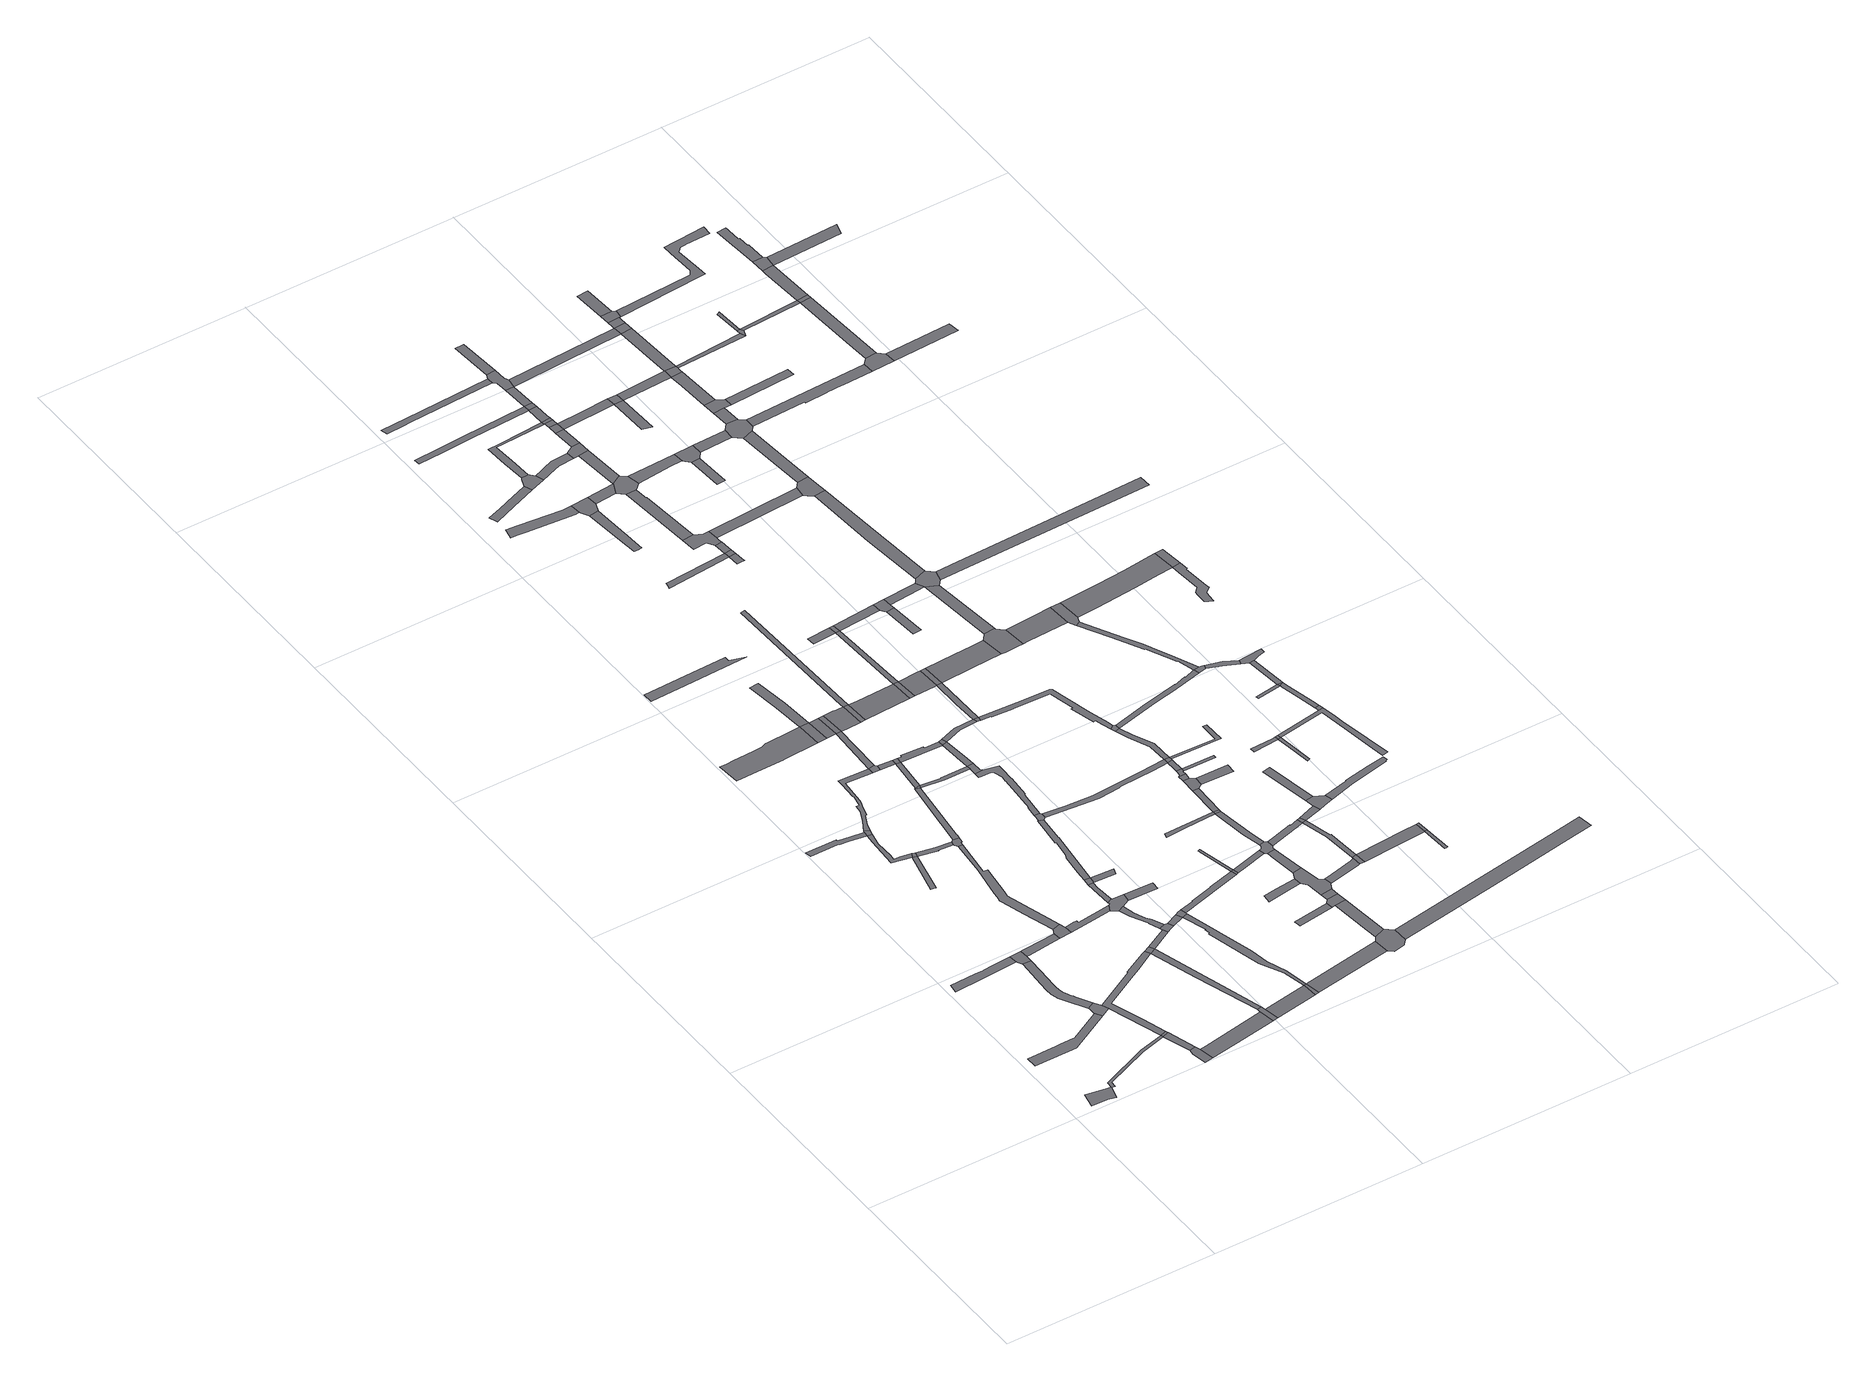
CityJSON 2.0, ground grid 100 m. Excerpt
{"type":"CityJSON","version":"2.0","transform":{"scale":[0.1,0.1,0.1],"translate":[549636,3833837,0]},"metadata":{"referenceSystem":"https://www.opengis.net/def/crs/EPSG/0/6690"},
"CityObjects":{
"road1":{"type":"Road","attributes":{"RoadStructureAttribute.sectionType":"1"},"geometry":[{"type":"MultiSurface","lod":"1","boundaries":[[[0,1,2,3,4,5,6,7]]]}]},
"road2":{"type":"Road","attributes":{"RoadStructureAttribute.sectionType":"1"},"geometry":[{"type":"MultiSurface","lod":"1","boundaries":[[[8,9,10,11,12,13,14,15,16,17,18,19,20,21,22]]]}]},
"road3":{"type":"Road","attributes":{"RoadStructureAttribute.sectionType":"1"},"geometry":[{"type":"MultiSurface","lod":"1","boundaries":[[[23,24,25,7,26,27,28,29]]]}]},
"road4":{"type":"Road","attributes":{"RoadStructureAttribute.sectionType":"1"},"geometry":[{"type":"MultiSurface","lod":"1","boundaries":[[[30,31,32,33,34,35,36,37,38,39,40]]]}]},
"road5":{"type":"Road","geometry":[{"type":"MultiSurface","lod":"1","boundaries":[[[41,42,43,44,8,22,45,46]]]}]},
"road6":{"type":"Road","attributes":{"RoadStructureAttribute.sectionType":"1"},"geometry":[{"type":"MultiSurface","lod":"1","boundaries":[[[47,48,49,50,51,52,53,54,42,41,55,56,57,58,59,60,61,62,63,64]]]}]},
"road7":{"type":"Road","geometry":[{"type":"MultiSurface","lod":"1","boundaries":[[[65,30,40,66,47,64,67]]]}]},
"road8":{"type":"Road","geometry":[{"type":"MultiSurface","lod":"1","boundaries":[[[68,69,70,71,72,73]]]}]},
"road9":{"type":"Road","attributes":{"RoadStructureAttribute.sectionType":"1"},"geometry":[{"type":"MultiSurface","lod":"1","boundaries":[[[74,29,69,68]]]}]},
"road10":{"type":"Road","geometry":[{"type":"MultiSurface","lod":"1","boundaries":[[[75,23,29,74]]]}]},
"road11":{"type":"Road","attributes":{"RoadStructureAttribute.sectionType":"1"},"geometry":[{"type":"MultiSurface","lod":"1","boundaries":[[[76,77,78,79,80,81,82,83,84,85,86]]]}]},
"road12":{"type":"Road","attributes":{"RoadStructureAttribute.sectionType":"1"},"geometry":[{"type":"MultiSurface","lod":"1","boundaries":[[[87,88,89,65,67,90,91]]]}]},
"road13":{"type":"Road","attributes":{"RoadStructureAttribute.sectionType":"1"},"geometry":[{"type":"MultiSurface","lod":"1","boundaries":[[[92,93,94,95,96,46,45,23,75,97,98,99,100,101]]]}]},
"road14":{"type":"Road","geometry":[{"type":"MultiSurface","lod":"1","boundaries":[[[102,103,104,105,106]]]}]},
"road15":{"type":"Road","attributes":{"RoadStructureAttribute.sectionType":"1"},"geometry":[{"type":"MultiSurface","lod":"1","boundaries":[[[107,108,73,72,109,110]]]}]},
"road16":{"type":"Road","attributes":{"RoadStructureAttribute.sectionType":"1"},"geometry":[{"type":"MultiSurface","lod":"1","boundaries":[[[85,111,112,102,113,114,115,116,117,118]]]}]},
"road17":{"type":"Road","geometry":[{"type":"MultiSurface","lod":"1","boundaries":[[[119,86,85,118,120]]]}]},
"road18":{"type":"Road","geometry":[{"type":"MultiSurface","lod":"1","boundaries":[[[113,102,106,121]]]}]},
"road19":{"type":"Road","geometry":[{"type":"MultiSurface","lod":"1","boundaries":[[[122,123,124,125,126,87,91,127,128]]]}]},
"road20":{"type":"Road","attributes":{"RoadStructureAttribute.sectionType":"1"},"geometry":[{"type":"MultiSurface","lod":"1","boundaries":[[[129,130,131,132,133,134,135,124,123,136,137,138,139,140,141,142]]]}]},
"road21":{"type":"Road","attributes":{"RoadStructureAttribute.sectionType":"1"},"geometry":[{"type":"MultiSurface","lod":"1","boundaries":[[[143,121,106,144,145,146,147]]]}]},
"road22":{"type":"Road","attributes":{"RoadStructureAttribute.sectionType":"1"},"geometry":[{"type":"MultiSurface","lod":"1","boundaries":[[[148,149,150,151,152,153,154,155,156,157,158,159,160,161,162,163,164,165,166]]]}]},
"road23":{"type":"Road","attributes":{"RoadStructureAttribute.sectionType":"1"},"geometry":[{"type":"MultiSurface","lod":"1","boundaries":[[[167,168,169,170,171,172,173,174,175,176,119,120,177,178,179,180,181,182,183,184,185,186,187]]]}]},
"road24":{"type":"Road","attributes":{"RoadStructureAttribute.sectionType":"1"},"geometry":[{"type":"MultiSurface","lod":"1","boundaries":[[[188,189,190,191,192,128,127,193,194]]]}]},
"road25":{"type":"Road","geometry":[{"type":"MultiSurface","lod":"1","boundaries":[[[195,92,101,196]]]}]},
"road26":{"type":"Road","geometry":[{"type":"MultiSurface","lod":"1","boundaries":[[[197,198,107,110,199,200]]]}]},
"road27":{"type":"Road","attributes":{"RoadStructureAttribute.sectionType":"1"},"geometry":[{"type":"MultiSurface","lod":"1","boundaries":[[[196,101,201,198,197]]]}]},
"road28":{"type":"Road","geometry":[{"type":"MultiSurface","lod":"1","boundaries":[[[202,203,147,146,129,142,204,205,206]]]}]},
"road29":{"type":"Road","attributes":{"RoadStructureAttribute.sectionType":"1"},"geometry":[{"type":"MultiSurface","lod":"1","boundaries":[[[207,195,196,208]]]}]},
"road30":{"type":"Road","attributes":{"RoadStructureAttribute.sectionType":"1"},"geometry":[{"type":"MultiSurface","lod":"1","boundaries":[[[209,210,211,202,206,212,213,214,215]]]}]},
"road31":{"type":"Road","attributes":{"RoadStructureAttribute.sectionType":"1"},"geometry":[{"type":"MultiSurface","lod":"1","boundaries":[[[216,217,218,200,199,219]]]}]},
"road32":{"type":"Road","attributes":{"RoadStructureAttribute.sectionType":"1"},"geometry":[{"type":"MultiSurface","lod":"1","boundaries":[[[220,221,222,223,224,225,226,227,228,229]]]}]},
"road33":{"type":"Road","geometry":[{"type":"MultiSurface","lod":"1","boundaries":[[[230,231,232,233,188,194,234,235,236,224,223,237,238]]]}]},
"road34":{"type":"Road","attributes":{"RoadStructureAttribute.sectionType":"1"},"geometry":[{"type":"MultiSurface","lod":"1","boundaries":[[[239,240,241,242,243,244,245,246,247]]]}]},
"road35":{"type":"Road","attributes":{"RoadStructureAttribute.sectionType":"1"},"geometry":[{"type":"MultiSurface","lod":"1","boundaries":[[[248,232,231,249,250]]]}]},
"road36":{"type":"Road","geometry":[{"type":"MultiSurface","lod":"1","boundaries":[[[229,228,207,208,251,252,253]]]}]},
"road37":{"type":"Road","geometry":[{"type":"MultiSurface","lod":"1","boundaries":[[[254,187,186,255,256]]]}]},
"road38":{"type":"Road","geometry":[{"type":"MultiSurface","lod":"1","boundaries":[[[257,248,250,258,259]]]}]},
"road39":{"type":"Road","geometry":[{"type":"MultiSurface","lod":"1","boundaries":[[[260,148,166,261]]]}]},
"road40":{"type":"Road","geometry":[{"type":"MultiSurface","lod":"1","boundaries":[[[262,263,209,215]]]}]},
"road41":{"type":"Road","attributes":{"RoadStructureAttribute.sectionType":"1"},"geometry":[{"type":"MultiSurface","lod":"1","boundaries":[[[264,265,266,187,254]]]}]},
"road42":{"type":"Road","attributes":{"RoadStructureAttribute.sectionType":"1"},"geometry":[{"type":"MultiSurface","lod":"1","boundaries":[[[256,255,267,268]]]}]},
"road43":{"type":"Road","attributes":{"RoadStructureAttribute.sectionType":"1"},"geometry":[{"type":"MultiSurface","lod":"1","boundaries":[[[269,253,252,270]]]}]},
"road44":{"type":"Road","attributes":{"RoadStructureAttribute.sectionType":"1"},"geometry":[{"type":"MultiSurface","lod":"1","boundaries":[[[267,263,262,271]]]}]},
"road45":{"type":"Road","attributes":{"RoadStructureAttribute.sectionType":"1"},"geometry":[{"type":"MultiSurface","lod":"1","boundaries":[[[272,273,274,275,148,260]]]}]},
"road46":{"type":"Road","attributes":{"RoadStructureAttribute.sectionType":"1"},"geometry":[{"type":"MultiSurface","lod":"1","boundaries":[[[276,277,260,261,278,266]]]}]},
"road47":{"type":"Road","geometry":[{"type":"MultiSurface","lod":"1","boundaries":[[[279,216,219,280]]]}]},
"road48":{"type":"Road","geometry":[{"type":"MultiSurface","lod":"1","boundaries":[[[281,282,259,258]]]}]},
"road49":{"type":"Road","attributes":{"RoadStructureAttribute.sectionType":"1"},"geometry":[{"type":"MultiSurface","lod":"1","boundaries":[[[283,284,285,286,270,287,288,289,290,291,292,216,279]]]}]},
"road50":{"type":"Road","geometry":[{"type":"MultiSurface","lod":"1","boundaries":[[[268,267,271,293]]]}]},
"road51":{"type":"Road","geometry":[{"type":"MultiSurface","lod":"1","boundaries":[[[294,276,266,265]]]}]},
"road52":{"type":"Road","geometry":[{"type":"MultiSurface","lod":"1","boundaries":[[[295,296,269,270,286,297]]]}]},
"road53":{"type":"Road","geometry":[{"type":"MultiSurface","lod":"1","boundaries":[[[298,299,238,237]]]}]},
"road54":{"type":"Road","attributes":{"RoadStructureAttribute.sectionType":"1"},"geometry":[{"type":"MultiSurface","lod":"1","boundaries":[[[300,301,302,303,304,305,257,259,306,307,308,309]]]}]},
"road55":{"type":"Road","attributes":{"RoadStructureAttribute.sectionType":"1"},"geometry":[{"type":"MultiSurface","lod":"1","boundaries":[[[310,311,262,215,312,313,314]]]}]},
"road56":{"type":"Road","attributes":{"RoadStructureAttribute.sectionType":"1"},"geometry":[{"type":"MultiSurface","lod":"1","boundaries":[[[315,316,317,318,294,265,319,320,321]]]}]},
"road57":{"type":"Road","geometry":[{"type":"MultiSurface","lod":"1","boundaries":[[[322,323,300,309,324,325,326]]]}]},
"road58":{"type":"Road","attributes":{"RoadStructureAttribute.sectionType":"1"},"geometry":[{"type":"MultiSurface","lod":"1","boundaries":[[[327,328,329,330,293,271,331,332]]]}]},
"road59":{"type":"Road","geometry":[{"type":"MultiSurface","lod":"1","boundaries":[[[321,320,333,334]]]}]},
"road60":{"type":"Road","attributes":{"RoadStructureAttribute.sectionType":"1"},"geometry":[{"type":"MultiSurface","lod":"1","boundaries":[[[335,336,337,338,339,340,341,342,343,344,345,346,347,348,349,350,351,352,322,326]]]}]},
"road61":{"type":"Road","geometry":[{"type":"MultiSurface","lod":"1","boundaries":[[[353,354,314,313,342,341]]]}]},
"road62":{"type":"Road","attributes":{"RoadStructureAttribute.sectionType":"1"},"geometry":[{"type":"MultiSurface","lod":"1","boundaries":[[[355,279,280,356]]]}]},
"road63":{"type":"Road","attributes":{"RoadStructureAttribute.sectionType":"1"},"geometry":[{"type":"MultiSurface","lod":"1","boundaries":[[[357,358,359,360,361,295,297,362,363]]]}]},
"road64":{"type":"Road","attributes":{"RoadStructureAttribute.sectionType":"1"},"geometry":[{"type":"MultiSurface","lod":"1","boundaries":[[[364,365,331,314,354]]]}]},
"road65":{"type":"Road","geometry":[{"type":"MultiSurface","lod":"1","boundaries":[[[366,332,331,365]]]}]},
"road66":{"type":"Road","attributes":{"RoadStructureAttribute.sectionType":"1"},"geometry":[{"type":"MultiSurface","lod":"1","boundaries":[[[367,368,369,321,334]]]}]},
"road67":{"type":"Road","attributes":{"RoadStructureAttribute.sectionType":"1"},"geometry":[{"type":"MultiSurface","lod":"1","boundaries":[[[370,371,372,373,374,375,376,377,378]]]}]},
"road68":{"type":"Road","attributes":{"RoadStructureAttribute.sectionType":"1"},"geometry":[{"type":"MultiSurface","lod":"1","boundaries":[[[379,380,381,382,383,384,385,386,387]]]}]},
"road69":{"type":"Road","attributes":{"RoadStructureAttribute.sectionType":"1"},"geometry":[{"type":"MultiSurface","lod":"1","boundaries":[[[388,389,390,391,334,333,392]]]}]},
"road70":{"type":"Road","attributes":{"RoadStructureAttribute.sectionType":"1"},"geometry":[{"type":"MultiSurface","lod":"1","boundaries":[[[393,394,395,366,365,396,397,398]]]}]},
"road71":{"type":"Road","geometry":[{"type":"MultiSurface","lod":"1","boundaries":[[[399,400,401,402]]]}]},
"road72":{"type":"Road","geometry":[{"type":"MultiSurface","lod":"1","boundaries":[[[403,357,363,404]]]}]},
"road73":{"type":"Road","geometry":[{"type":"MultiSurface","lod":"1","boundaries":[[[405,406,357,403]]]}]},
"road74":{"type":"Road","geometry":[{"type":"MultiSurface","lod":"1","boundaries":[[[407,388,392,408]]]}]},
"road75":{"type":"Road","attributes":{"RoadStructureAttribute.sectionType":"1"},"geometry":[{"type":"MultiSurface","lod":"1","boundaries":[[[409,410,411,412,413,414,415,416]]]}]},
"road76":{"type":"Road","geometry":[{"type":"MultiSurface","lod":"1","boundaries":[[[417,418,419,420,421,422,423]]]}]},
"road77":{"type":"Road","attributes":{"RoadStructureAttribute.sectionType":"1"},"geometry":[{"type":"MultiSurface","lod":"1","boundaries":[[[424,425,426,427,428,429]]]}]},
"road78":{"type":"Road","geometry":[{"type":"MultiSurface","lod":"1","boundaries":[[[430,431,432,433,379,387,434,435]]]}]},
"road79":{"type":"Road","attributes":{"RoadStructureAttribute.sectionType":"1"},"geometry":[{"type":"MultiSurface","lod":"1","boundaries":[[[436,437,438,439,440,325,324,441,442,443,444,445]]]}]},
"road80":{"type":"Road","geometry":[{"type":"MultiSurface","lod":"1","boundaries":[[[393,398,446,447]]]}]},
"road81":{"type":"Road","geometry":[{"type":"MultiSurface","lod":"1","boundaries":[[[448,449,450,451,452,453]]]}]},
"road82":{"type":"Road","geometry":[{"type":"MultiSurface","lod":"1","boundaries":[[[454,378,377,416,415,455]]]}]},
"road83":{"type":"Road","geometry":[{"type":"MultiSurface","lod":"1","boundaries":[[[456,457,458,459,460,461,355,356,462,463,464,465,466,467]]]}]},
"road84":{"type":"Road","attributes":{"RoadStructureAttribute.sectionType":"1"},"geometry":[{"type":"MultiSurface","lod":"1","boundaries":[[[468,453,388,407]]]}]},
"road85":{"type":"Road","attributes":{"RoadStructureAttribute.sectionType":"1"},"geometry":[{"type":"MultiSurface","lod":"1","boundaries":[[[469,470,407,408,471,472]]]}]},
"road86":{"type":"Road","attributes":{"RoadStructureAttribute.sectionType":"1"},"geometry":[{"type":"MultiSurface","lod":"1","boundaries":[[[473,474,403,404,475,476]]]}]},
"road87":{"type":"Road","attributes":{"RoadStructureAttribute.sectionType":"1"},"geometry":[{"type":"MultiSurface","lod":"1","boundaries":[[[477,472,478,393,447]]]}]},
"road88":{"type":"Road","attributes":{"RoadStructureAttribute.sectionType":"1"},"geometry":[{"type":"MultiSurface","lod":"1","boundaries":[[[479,480,481,459,458]]]}]},
"road89":{"type":"Road","geometry":[{"type":"MultiSurface","lod":"1","boundaries":[[[482,483,484,485,486]]]}]},
"road90":{"type":"Road","geometry":[{"type":"MultiSurface","lod":"1","boundaries":[[[487,488,399,402,480,479]]]}]},
"road91":{"type":"Road","attributes":{"RoadStructureAttribute.sectionType":"1"},"geometry":[{"type":"MultiSurface","lod":"1","boundaries":[[[489,490,491,492,493,494,495,496,497,498]]]}]},
"road92":{"type":"Road","geometry":[{"type":"MultiSurface","lod":"1","boundaries":[[[499,448,453,468]]]}]},
"road93":{"type":"Road","attributes":{"RoadStructureAttribute.sectionType":"1"},"geometry":[{"type":"MultiSurface","lod":"1","boundaries":[[[500,501,488,487]]]}]},
"road94":{"type":"Road","geometry":[{"type":"MultiSurface","lod":"1","boundaries":[[[502,469,472,477]]]}]},
"road95":{"type":"Road","geometry":[{"type":"MultiSurface","lod":"1","boundaries":[[[503,504,505,506,417,423,507,508,501,500,509,510,511]]]}]},
"road96":{"type":"Road","attributes":{"RoadStructureAttribute.sectionType":"1"},"geometry":[{"type":"MultiSurface","lod":"1","boundaries":[[[512,513,514,515,516,517,518,519,520]]]}]},
"road97":{"type":"Road","attributes":{"RoadStructureAttribute.sectionType":"1"},"geometry":[{"type":"MultiSurface","lod":"1","boundaries":[[[521,522,523,524,525,505,504]]]}]},
"road98":{"type":"Road","attributes":{"RoadStructureAttribute.sectionType":"1"},"geometry":[{"type":"MultiSurface","lod":"1","boundaries":[[[526,454,455,527]]]}]},
"road99":{"type":"Road","attributes":{"RoadStructureAttribute.sectionType":"1"},"geometry":[{"type":"MultiSurface","lod":"1","boundaries":[[[528,529,530,531,435,434,532,533,534,535,536]]]}]},
"road100":{"type":"Road","geometry":[{"type":"MultiSurface","lod":"1","boundaries":[[[537,538,539,540,473,476,541,523,522,542,543,544]]]}]},
"road101":{"type":"Road","attributes":{"RoadStructureAttribute.sectionType":"1"},"geometry":[{"type":"MultiSurface","lod":"1","boundaries":[[[545,546,547,548,549,432,431,550,551,552,553,554]]]}]},
"road102":{"type":"Road","geometry":[{"type":"MultiSurface","lod":"1","boundaries":[[[555,556,557,558,559,560,561,562,563,564,565,566]]]}]},
"road103":{"type":"Road","geometry":[{"type":"MultiSurface","lod":"1","boundaries":[[[567,568,569,570,571,429]]]}]},
"road104":{"type":"Road","attributes":{"RoadStructureAttribute.sectionType":"1"},"geometry":[{"type":"MultiSurface","lod":"1","boundaries":[[[572,573,486,574,538,537]]]}]},
"road105":{"type":"Road","geometry":[{"type":"MultiSurface","lod":"1","boundaries":[[[575,424,429,571]]]}]},
"road106":{"type":"Road","attributes":{"RoadStructureAttribute.sectionType":"1"},"geometry":[{"type":"MultiSurface","lod":"1","boundaries":[[[576,577,578,579,557,556]]]}]},
"road107":{"type":"Road","attributes":{"RoadStructureAttribute.sectionType":"1"},"geometry":[{"type":"MultiSurface","lod":"1","boundaries":[[[580,581,582,583,584,585,447,446,586,587,588,589,590,591,592,593,594,595,596,597,598]]]}]},
"road108":{"type":"Road","attributes":{"RoadStructureAttribute.sectionType":"1"},"geometry":[{"type":"MultiSurface","lod":"1","boundaries":[[[563,562,424,575]]]}]},
"road109":{"type":"Road","attributes":{"RoadStructureAttribute.sectionType":"1"},"geometry":[{"type":"MultiSurface","lod":"1","boundaries":[[[599,499,468,600]]]}]},
"road110":{"type":"Road","geometry":[{"type":"MultiSurface","lod":"1","boundaries":[[[482,486,573,601]]]}]},
"road111":{"type":"Road","attributes":{"RoadStructureAttribute.sectionType":"1"},"geometry":[{"type":"MultiSurface","lod":"1","boundaries":[[[602,603,482,601,604]]]}]},
"road112":{"type":"Road","geometry":[{"type":"MultiSurface","lod":"1","boundaries":[[[605,526,527,579,578,606,607]]]}]},
"road113":{"type":"Road","attributes":{"RoadStructureAttribute.sectionType":"1"},"geometry":[{"type":"MultiSurface","lod":"1","boundaries":[[[608,609,610,611,612,613,511,510,614,615,616]]]}]},
"road114":{"type":"Road","attributes":{"RoadStructureAttribute.sectionType":"1"},"geometry":[{"type":"MultiSurface","lod":"1","boundaries":[[[617,618,526,605]]]}]},
"road115":{"type":"Road","attributes":{"RoadStructureAttribute.sectionType":"1"},"geometry":[{"type":"MultiSurface","lod":"1","boundaries":[[[619,620,621,502,477,622,623,624]]]}]},
"road116":{"type":"Road","geometry":[{"type":"MultiSurface","lod":"1","boundaries":[[[625,602,604,626,627,628]]]}]},
"road117":{"type":"Road","geometry":[{"type":"MultiSurface","lod":"1","boundaries":[[[629,630,528,536,618,617]]]}]},
"road118":{"type":"Road","attributes":{"RoadStructureAttribute.sectionType":"1"},"geometry":[{"type":"MultiSurface","lod":"1","boundaries":[[[631,632,633,544,543,634]]]}]},
"road119":{"type":"Road","attributes":{"RoadStructureAttribute.sectionType":"1"},"geometry":[{"type":"MultiSurface","lod":"1","boundaries":[[[635,625,628,636]]]}]},
"road120":{"type":"Road","geometry":[{"type":"MultiSurface","lod":"1","boundaries":[[[637,638,635,636,639,640,641]]]}]},
"road121":{"type":"Road","geometry":[{"type":"MultiSurface","lod":"1","boundaries":[[[642,643,644,645]]]}]},
"road122":{"type":"Road","attributes":{"RoadStructureAttribute.sectionType":"1"},"geometry":[{"type":"MultiSurface","lod":"1","boundaries":[[[646,445,647,637,641]]]}]},
"road123":{"type":"Road","attributes":{"RoadStructureAttribute.sectionType":"1"},"geometry":[{"type":"MultiSurface","lod":"1","boundaries":[[[648,649,630,629]]]}]},
"road124":{"type":"Road","geometry":[{"type":"MultiSurface","lod":"1","boundaries":[[[650,436,445,646,651]]]}]},
"road125":{"type":"Road","geometry":[{"type":"MultiSurface","lod":"1","boundaries":[[[652,599,600,645,644,653]]]}]},
"road126":{"type":"Road","attributes":{"RoadStructureAttribute.sectionType":"1"},"geometry":[{"type":"MultiSurface","lod":"1","boundaries":[[[654,655,656,657,658,659,436,650]]]}]},
"road127":{"type":"Road","geometry":[{"type":"MultiSurface","lod":"1","boundaries":[[[660,661,649,648]]]}]},
"road128":{"type":"Road","geometry":[{"type":"MultiSurface","lod":"1","boundaries":[[[598,597,657,656,662]]]}]},
"road129":{"type":"Road","geometry":[{"type":"MultiSurface","lod":"1","boundaries":[[[663,664,608,616,665]]]}]},
"road130":{"type":"Road","attributes":{"RoadStructureAttribute.sectionType":"1"},"geometry":[{"type":"MultiSurface","lod":"1","boundaries":[[[666,667,668,661,660]]]}]},
"road131":{"type":"Road","geometry":[{"type":"MultiSurface","lod":"1","boundaries":[[[669,545,554,668,667]]]}]},
"road132":{"type":"Road","attributes":{"RoadStructureAttribute.sectionType":"1"},"geometry":[{"type":"MultiSurface","lod":"1","boundaries":[[[670,671,498,545,669]]]}]},
"road133":{"type":"Road","geometry":[{"type":"MultiSurface","lod":"1","boundaries":[[[672,673,674,675,634,676,664,663]]]}]},
"road134":{"type":"Road","geometry":[{"type":"MultiSurface","lod":"1","boundaries":[[[677,489,498,671]]]}]},
"road135":{"type":"Road","geometry":[{"type":"MultiSurface","lod":"1","boundaries":[[[678,679,627,626]]]}]},
"road136":{"type":"Road","geometry":[{"type":"MultiSurface","lod":"1","boundaries":[[[680,631,634,675]]]}]},
"road137":{"type":"Road","geometry":[{"type":"MultiSurface","lod":"1","boundaries":[[[681,682,641,640]]]}]},
"road138":{"type":"Road","attributes":{"RoadStructureAttribute.sectionType":"1"},"geometry":[{"type":"MultiSurface","lod":"1","boundaries":[[[683,684,489,677]]]}]},
"road139":{"type":"Road","attributes":{"RoadStructureAttribute.sectionType":"1"},"geometry":[{"type":"MultiSurface","lod":"1","boundaries":[[[685,607,606,686,687,688]]]}]},
"road140":{"type":"Road","geometry":[{"type":"MultiSurface","lod":"1","boundaries":[[[689,690,691,512,520,692,684,683,693]]]}]},
"road141":{"type":"Road","attributes":{"RoadStructureAttribute.sectionType":"1"},"geometry":[{"type":"MultiSurface","lod":"1","boundaries":[[[694,680,675,695]]]}]},
"road142":{"type":"Road","attributes":{"RoadStructureAttribute.sectionType":"1"},"geometry":[{"type":"MultiSurface","lod":"1","boundaries":[[[696,697,652,653,698,699,700]]]}]},
"road143":{"type":"Road","attributes":{"RoadStructureAttribute.sectionType":"1"},"geometry":[{"type":"MultiSurface","lod":"1","boundaries":[[[701,566,565,702,703]]]}]},
"road144":{"type":"Road","attributes":{"RoadStructureAttribute.sectionType":"1"},"geometry":[{"type":"MultiSurface","lod":"1","boundaries":[[[704,691,690,705]]]}]},
"road145":{"type":"Road","attributes":{"RoadStructureAttribute.sectionType":"1"},"geometry":[{"type":"MultiSurface","lod":"1","boundaries":[[[706,707,708,709,650,651]]]}]},
"road146":{"type":"Road","geometry":[{"type":"MultiSurface","lod":"1","boundaries":[[[710,711,712,713,714,715,619,624,716,717,718,719]]]}]},
"road147":{"type":"Road","attributes":{"RoadStructureAttribute.sectionType":"1"},"geometry":[{"type":"MultiSurface","lod":"1","boundaries":[[[720,721,660,648,722]]]}]},
"road148":{"type":"Road","attributes":{"RoadStructureAttribute.sectionType":"1"},"geometry":[{"type":"MultiSurface","lod":"1","boundaries":[[[723,724,725,663,665,726,727,728]]]}]},
"road149":{"type":"Road","attributes":{"RoadStructureAttribute.sectionType":"1"},"geometry":[{"type":"MultiSurface","lod":"1","boundaries":[[[700,729,713,712,730]]]}]},
"road150":{"type":"Road","attributes":{"RoadStructureAttribute.sectionType":"1"},"geometry":[{"type":"MultiSurface","lod":"1","boundaries":[[[731,732,733,734]]]}]},
"road151":{"type":"Road","geometry":[{"type":"MultiSurface","lod":"1","boundaries":[[[734,733,694,695,735,736,737]]]}]},
"road152":{"type":"Road","geometry":[{"type":"MultiSurface","lod":"1","boundaries":[[[738,739,740,741]]]}]},
"road153":{"type":"Road","geometry":[{"type":"MultiSurface","lod":"1","boundaries":[[[742,685,688,741,740,743]]]}]},
"road154":{"type":"Road","geometry":[{"type":"MultiSurface","lod":"1","boundaries":[[[744,745,746,696,700,730,747,748]]]}]},
"road155":{"type":"Road","attributes":{"RoadStructureAttribute.sectionType":"1"},"geometry":[{"type":"MultiSurface","lod":"1","boundaries":[[[749,750,751,752,753,754,755,662,656,756,757,758,759]]]}]},
"road156":{"type":"Road","geometry":[{"type":"MultiSurface","lod":"1","boundaries":[[[760,761,762,722]]]}]},
"road157":{"type":"Road","attributes":{"RoadStructureAttribute.sectionType":"1"},"geometry":[{"type":"MultiSurface","lod":"1","boundaries":[[[763,764,765,766,767,467,466,768,769,770]]]}]},
"road158":{"type":"Road","geometry":[{"type":"MultiSurface","lod":"1","boundaries":[[[771,720,722,762]]]}]},
"road159":{"type":"Road","attributes":{"RoadStructureAttribute.sectionType":"1"},"geometry":[{"type":"MultiSurface","lod":"1","boundaries":[[[772,773,719,718,774,775,776]]]}]},
"road160":{"type":"Road","geometry":[{"type":"MultiSurface","lod":"1","boundaries":[[[777,778,779,780,728]]]}]},
"road161":{"type":"Road","attributes":{"RoadStructureAttribute.sectionType":"1"},"geometry":[{"type":"MultiSurface","lod":"1","boundaries":[[[781,782,783,784,745,744]]]}]},
"road162":{"type":"Road","geometry":[{"type":"MultiSurface","lod":"1","boundaries":[[[785,786,787,788,789]]]}]},
"road163":{"type":"Road","geometry":[{"type":"MultiSurface","lod":"1","boundaries":[[[790,723,728,780]]]}]},
"road164":{"type":"Road","attributes":{"RoadStructureAttribute.sectionType":"1"},"geometry":[{"type":"MultiSurface","lod":"1","boundaries":[[[791,742,743,792]]]}]},
"road165":{"type":"Road","attributes":{"RoadStructureAttribute.sectionType":"1"},"geometry":[{"type":"MultiSurface","lod":"1","boundaries":[[[793,794,693,683,795,796]]]}]},
"road166":{"type":"Road","geometry":[{"type":"MultiSurface","lod":"1","boundaries":[[[797,798,799,701,703,800,801,783,782]]]}]},
"road167":{"type":"Road","attributes":{"RoadStructureAttribute.sectionType":"1"},"geometry":[{"type":"MultiSurface","lod":"1","boundaries":[[[802,803,804,805,789]]]}]},
"road168":{"type":"Road","geometry":[{"type":"MultiSurface","lod":"1","boundaries":[[[806,785,789,805]]]}]},
"road169":{"type":"Road","attributes":{"RoadStructureAttribute.sectionType":"1"},"geometry":[{"type":"MultiSurface","lod":"1","boundaries":[[[807,808,809,810,811,812,737,736,813,814,815,816]]]}]},
"road170":{"type":"Road","geometry":[{"type":"MultiSurface","lod":"1","boundaries":[[[817,772,776,818,819,820,821,822,823,824]]]}]},
"road171":{"type":"Road","attributes":{"RoadStructureAttribute.sectionType":"1"},"geometry":[{"type":"MultiSurface","lod":"1","boundaries":[[[825,826,827,828,799,798]]]}]},
"road172":{"type":"Road","attributes":{"RoadStructureAttribute.sectionType":"1"},"geometry":[{"type":"MultiSurface","lod":"1","boundaries":[[[829,771,762,830]]]}]},
"road173":{"type":"Road","attributes":{"RoadStructureAttribute.sectionType":"1"},"geometry":[{"type":"MultiSurface","lod":"1","boundaries":[[[831,832,833,834,835,821,820,836,837,838,839,840,749,841]]]}]},
"road174":{"type":"Road","geometry":[{"type":"MultiSurface","lod":"1","boundaries":[[[842,791,792,827,826,843,844,845]]]}]},
"road175":{"type":"Road","attributes":{"RoadStructureAttribute.sectionType":"1"},"geometry":[{"type":"MultiSurface","lod":"1","boundaries":[[[846,847,842,845]]]}]},
"road176":{"type":"Road","attributes":{"RoadStructureAttribute.sectionType":"1"},"geometry":[{"type":"MultiSurface","lod":"1","boundaries":[[[848,849,850,851,852,853,806,805,854,855,856,857,858,859]]]}]},
"road177":{"type":"Road","geometry":[{"type":"MultiSurface","lod":"1","boundaries":[[[841,749,759,860,861]]]}]},
"road178":{"type":"Road","geometry":[{"type":"MultiSurface","lod":"1","boundaries":[[[862,863,847,846,864,865]]]}]},
"road179":{"type":"Road","attributes":{"RoadStructureAttribute.sectionType":"1"},"geometry":[{"type":"MultiSurface","lod":"1","boundaries":[[[866,830,867,863,862]]]}]},
"road180":{"type":"Road","geometry":[{"type":"MultiSurface","lod":"1","boundaries":[[[829,830,866,868,869,870,871]]]}]},
"road181":{"type":"Road","geometry":[{"type":"MultiSurface","lod":"1","boundaries":[[[872,873,874,875]]]}]},
"road182":{"type":"Road","attributes":{"RoadStructureAttribute.sectionType":"1"},"geometry":[{"type":"MultiSurface","lod":"1","boundaries":[[[876,861,860,877,878,879]]]}]},
"road183":{"type":"Road","attributes":{"RoadStructureAttribute.sectionType":"1"},"geometry":[{"type":"MultiSurface","lod":"1","boundaries":[[[880,881,796,882,829,871]]]}]},
"road184":{"type":"Road","geometry":[{"type":"MultiSurface","lod":"1","boundaries":[[[883,884,885,853,852]]]}]},
"road185":{"type":"Road","attributes":{"RoadStructureAttribute.sectionType":"1"},"geometry":[{"type":"MultiSurface","lod":"1","boundaries":[[[886,887,888,875,889,884,883]]]}]},
"road186":{"type":"Road","geometry":[{"type":"MultiSurface","lod":"1","boundaries":[[[872,875,888]]]}]},
"road187":{"type":"Road","geometry":[{"type":"MultiSurface","lod":"1","boundaries":[[[890,793,796,881]]]}]},
"road188":{"type":"Road","attributes":{"RoadStructureAttribute.sectionType":"1"},"geometry":[{"type":"MultiSurface","lod":"1","boundaries":[[[891,892,893,894,793,890]]]}]},
"road189":{"type":"Road","attributes":{"RoadStructureAttribute.sectionType":"1"},"geometry":[{"type":"MultiSurface","lod":"1","boundaries":[[[895,896,872,888]]]}]},
"road190":{"type":"Road","geometry":[{"type":"MultiSurface","lod":"1","boundaries":[[[897,898,893,892,899,900]]]}]},
"road191":{"type":"Road","attributes":{"RoadStructureAttribute.sectionType":"1"},"geometry":[{"type":"MultiSurface","lod":"1","boundaries":[[[901,902,903,904,817,824,905,906,907,908,909]]]}]},
"road192":{"type":"Road","attributes":{"RoadStructureAttribute.sectionType":"1"},"geometry":[{"type":"MultiSurface","lod":"1","boundaries":[[[910,911,912,898,897]]]}]},
"road193":{"type":"Road","geometry":[{"type":"MultiSurface","lod":"1","boundaries":[[[913,914,915,879,878,896,895,916,917]]]}]},
"road194":{"type":"Road","attributes":{"RoadStructureAttribute.sectionType":"1"},"geometry":[{"type":"MultiSurface","lod":"1","boundaries":[[[918,919,865,864]]]}]},
"road195":{"type":"Road","attributes":{"RoadStructureAttribute.sectionType":"1"},"geometry":[{"type":"MultiSurface","lod":"1","boundaries":[[[920,871,870,921]]]}]},
"road196":{"type":"Road","attributes":{"RoadStructureAttribute.sectionType":"1"},"geometry":[{"type":"MultiSurface","lod":"1","boundaries":[[[922,923,924,748,747,925,926,927]]]}]},
"road197":{"type":"Road","attributes":{"RoadStructureAttribute.sectionType":"1"},"geometry":[{"type":"MultiSurface","lod":"1","boundaries":[[[928,844,843,929,930,931,932,933,934,935,936]]]}]},
"road198":{"type":"Road","attributes":{"RoadStructureAttribute.sectionType":"1"},"geometry":[{"type":"MultiSurface","lod":"1","boundaries":[[[937,938,939,940,941,942,943,944,945,946,947,948,949,950,951,952,953,909]]]}]},
"road199":{"type":"Road","geometry":[{"type":"MultiSurface","lod":"1","boundaries":[[[954,955,920,921,956]]]}]},
"road200":{"type":"Road","geometry":[{"type":"MultiSurface","lod":"1","boundaries":[[[957,901,909,953]]]}]},
"road201":{"type":"Road","geometry":[{"type":"MultiSurface","lod":"1","boundaries":[[[958,959,960,961,955,954]]]}]},
"road202":{"type":"Road","attributes":{"RoadStructureAttribute.sectionType":"1"},"geometry":[{"type":"MultiSurface","lod":"1","boundaries":[[[962,963,964,965,966,967,968,969,970,900,899,971,972,973,974,975,976,977,978,979,980]]]}]},
"road203":{"type":"Road","attributes":{"RoadStructureAttribute.sectionType":"1"},"geometry":[{"type":"MultiSurface","lod":"1","boundaries":[[[981,954,956,982]]]}]},
"road204":{"type":"Road","geometry":[{"type":"MultiSurface","lod":"1","boundaries":[[[983,984,928,936,985,986]]]}]},
"road205":{"type":"Road","attributes":{"RoadStructureAttribute.sectionType":"1"},"geometry":[{"type":"MultiSurface","lod":"1","boundaries":[[[987,982,988,989,984,983]]]}]},
"road206":{"type":"Road","geometry":[{"type":"MultiSurface","lod":"1","boundaries":[[[990,981,982,987]]]}]},
"road207":{"type":"Road","attributes":{"RoadStructureAttribute.sectionType":"1"},"geometry":[{"type":"MultiSurface","lod":"1","boundaries":[[[991,992,993,981,990]]]}]},
"road208":{"type":"Road","geometry":[{"type":"MultiSurface","lod":"1","boundaries":[[[994,995,992,991,996]]]}]},
"road209":{"type":"Road","attributes":{"RoadStructureAttribute.sectionType":"1"},"geometry":[{"type":"MultiSurface","lod":"1","boundaries":[[[997,998,999,1000,1001,1002,1003,1004,1005,995,994]]]}]},
"road210":{"type":"Road","attributes":{"RoadStructureAttribute.sectionType":"1"},"geometry":[{"type":"MultiSurface","lod":"1","boundaries":[[[1006,986,985,1007]]]}]},
"road211":{"type":"Road","attributes":{"RoadStructureAttribute.sectionType":"1"},"geometry":[{"type":"MultiSurface","lod":"1","boundaries":[[[1008,996,991,1009]]]}]}
},
"vertices":[
[219,84,0],[213,85,0],[207,86,0],[109,104,0],[95,31,0],[170,28,0],[207,18,0],[225,82,0],
[421,498,0],[418,497,0],[270,417,0],[266,417,0],[264,417,0],[203,416,0],[184,416,0],[42,415,0],[42,361,0],[187,362,0],[204,362,0],[244,362,0],[274,378,0],[278,380,0],[438,467,0],
[568,238,0],[451,209,0],[227,114,0],[240,79,0],[242,107,0],[451,194,0],[569,227,0],
[331,977,0],[245,970,0],[201,966,0],[198,966,0],[161,965,0],[36,960,0],[32,917,0],[163,925,0],[198,927,0],[248,930,0],[334,935,0],
[452,555,0],[418,536,0],[418,535,0],[420,500,0],[484,492,0],[470,523,0],
[349,910,0],[345,837,0],[341,770,0],[339,723,0],[341,693,0],[347,670,0],[349,655,0],[369,621,0],[412,626,0],[408,634,0],[404,640,0],[397,653,0],[387,681,0],[381,700,0],[381,720,0],[381,740,0],[385,835,0],[388,908,0],
[386,981,0],[348,913,0],[389,940,0],
[641,104,0],[612,95,0],[609,73,0],[621,1,0],[661,8,0],[649,79,0],
[599,237,0],
[596,247,0],
[216,1945,0],[188,1949,0],[152,1954,0],[152,1961,0],[5,1962,0],[10,1932,0],[138,1932,0],[150,1930,0],[188,1925,0],[269,1914,0],[270,1938,0],
[556,995,0],[415,983,0],[398,982,0],[400,942,0],[560,959,0],
[799,706,0],[786,699,0],[670,638,0],[672,633,0],[474,525,0],[560,363,0],[510,512,0],[661,595,0],[717,627,0],[812,680,0],
[344,1702,0],[298,1497,0],[310,1495,0],[321,1492,0],[365,1695,0],
[977,137,0],[681,85,0],[786,30,0],[989,64,0],
[264,1870,0],[256,1720,0],[357,1723,0],[305,1734,0],[277,1734,0],[281,1761,0],[278,1847,0],[291,1909,0],
[274,1946,0],[297,1935,0],
[371,1720,0],
[615,1004,0],[607,1031,0],[568,1020,0],[560,1004,0],[557,997,0],[620,966,0],[616,1003,0],
[537,1657,0],[519,1489,0],[496,1336,0],[492,1311,0],[488,1284,0],[491,1275,0],[524,1165,0],[538,1267,0],[530,1294,0],[532,1306,0],[533,1310,0],[554,1470,0],[534,1474,0],[556,1654,0],
[458,1702,0],[455,1678,0],[456,1682,0],[524,1676,0],[530,1695,0],
[415,2620,0],[326,2615,0],[304,2615,0],[248,2612,0],[246,2611,0],[236,2607,0],[222,2601,0],[182,2599,0],[76,2594,0],[48,2593,0],[12,2594,0],[22,2484,0],[145,2485,0],[183,2486,0],[206,2487,0],[250,2489,0],[252,2489,0],[253,2490,0],[422,2499,0],
[360,2258,0],[359,2230,0],[355,2146,0],[358,2145,0],[348,2090,0],[348,2088,0],[346,2088,0],[334,2089,0],[330,2054,0],[304,1998,0],[300,1946,0],[307,1970,0],[331,2021,0],[338,2020,0],[354,2077,0],[357,2086,0],[358,2088,0],[366,2112,0],[374,2231,0],[502,2224,0],[503,2253,0],
[836,1022,0],[678,1001,0],[677,1009,0],[676,1013,0],[664,1011,0],[735,979,0],[820,990,0],
[827,720,0],[840,696,0],
[997,163,0],[977,157,0],[1016,69,0],[1003,141,0],
[881,453,0],
[541,1702,0],[536,1699,0],[558,1672,0],[565,1671,0],[569,1699,0],
[932,776,0],[945,753,0],
[586,2047,0],[573,1949,0],[568,1912,0],[571,1718,0],[570,1718,0],[597,1949,0],[608,2040,0],
[1214,177,0],[1200,175,0],[1010,142,0],[1219,103,0],
[931,853,0],[915,877,0],[894,928,0],[881,983,0],[852,970,0],[870,916,0],[909,841,0],[908,840,0],[927,789,0],[957,800,0],
[866,1046,0],[865,1048,0],[844,1035,0],[845,1024,0],[830,985,0],[834,982,0],[844,975,0],[918,1003,0],[923,1044,0],
[177,3086,0],[403,3094,0],[478,3096,0],[407,3117,0],[405,3118,0],[404,3143,0],[176,3135,0],[7,3129,0],[8,3081,0],
[837,1172,0],[859,1139,0],[860,1170,0],
[959,761,0],[982,770,0],[971,796,0],
[531,2258,0],[538,2223,0],[540,2248,0],
[841,1206,0],[864,1171,0],[868,1203,0],
[460,2622,0],[467,2502,0],
[615,2054,0],[593,2048,0],
[535,2408,0],[538,2505,0],[513,2504,0],
[609,2219,0],[610,2244,0],
[1026,822,0],[1040,794,0],
[632,2215,0],
[447,2777,0],[426,2937,0],[381,2931,0],[402,2772,0],
[506,2624,0],[472,2622,0],[506,2504,0],
[1226,179,0],[1238,107,0],
[967,1166,0],[976,1196,0],
[1205,289,0],[1172,384,0],[1157,469,0],[1069,802,0],[1079,680,0],[1074,680,0],[1080,656,0],[1071,653,0],[1137,390,0],[1189,284,0],
[634,2243,0],
[531,2626,0],
[1060,836,0],[1045,832,0],[1067,812,0],
[1057,998,0],[1058,1038,0],
[888,1611,0],[871,1460,0],[875,1460,0],[865,1373,0],[857,1358,0],[846,1259,0],[887,1356,0],[902,1480,0],[899,1481,0],[912,1604,0],
[710,2046,0],[710,2043,0],[717,2028,0],[840,2026,0],[838,2046,0],
[585,2626,0],[582,2627,0],[582,2629,0],[557,2628,0],[562,2506,0],[634,2510,0],[628,2626,0],
[895,1646,0],[892,1612,0],[925,1612,0],[925,1637,0],[919,1644,0],
[760,2237,0],[759,2246,0],[654,2250,0],[653,2242,0],[828,2208,0],[826,2235,0],
[658,2511,0],[652,2626,0],
[933,1773,0],[938,1778,0],[946,1888,0],[944,1888,0],[946,1953,0],[947,1977,0],[880,1993,0],[840,1989,0],[840,1965,0],[853,1965,0],[899,1964,0],[906,1958,0],[908,1952,0],[919,1914,0],[916,1889,0],[919,1888,0],[904,1698,0],[900,1698,0],
[870,2004,0],[868,2048,0],
[1601,243,0],[1608,170,0],
[1361,923,0],[1236,890,0],[1236,888,0],[1130,859,0],[1130,855,0],[1285,873,0],[1368,896,0],
[865,2107,0],[854,2217,0],
[845,2242,0],
[630,3340,0],[608,3337,0],[627,2642,0],
[368,4258,0],[165,4278,0],[109,4284,0],[98,4232,0],[132,4229,0],[166,4226,0],[395,4208,0],[413,4210,0],[409,4262,0],
[319,4464,0],[210,4424,0],[203,4421,0],[164,4407,0],[95,4382,0],[110,4343,0],[164,4364,0],[217,4384,0],[333,4428,0],
[874,2634,0],[866,2633,0],[782,2628,0],[698,2626,0],[879,2523,0],
[1018,2274,0],[925,2270,0],[904,2264,0],[940,2248,0],[940,2251,0],[1025,2255,0],
[1569,548,0],[1399,522,0],[1404,490,0],[1574,514,0],
[1371,926,0],[1379,899,0],
[1330,1107,0],[1320,1100,0],
[898,2634,0],[904,2524,0],
[456,3959,0],[463,3887,0],[482,3888,0],[501,3889,0],[496,3960,0],[496,3962,0],[481,4176,0],[437,4168,0],
[1546,744,0],[1451,733,0],[1386,725,0],[1385,704,0],[1384,683,0],[1451,693,0],[1549,707,0],
[757,3676,0],[462,3653,0],[459,3637,0],[455,3621,0],[460,3621,0],[762,3649,0],
[375,4511,0],[371,4514,0],[339,4514,0],[335,4506,0],[407,4456,0],[393,4493,0],
[1518,1645,0],[1396,1635,0],[1245,1624,0],[1159,1618,0],[1033,1627,0],[1170,1591,0],[1272,1599,0],[1282,1602,0],[1447,1614,0],[1518,1620,0],
[1041,2254,0],[1042,2274,0],
[853,3064,0],[742,3054,0],[744,3034,0],[745,3014,0],[846,3022,0],[856,3023,0],
[493,4269,0],[497,4216,0],
[1701,263,0],[1685,276,0],[1671,287,0],[1618,266,0],[1607,251,0],[1604,247,0],[1632,150,0],[1685,161,0],[1697,175,0],[1703,183,0],[1707,187,0],[1705,260,0],
[876,3024,0],
[1007,2640,0],[997,2640,0],[1006,2529,0],[1013,2530,0],
[1525,968,0],[1383,929,0],[1423,911,0],[1532,941,0],
[1039,2531,0],[1015,2390,0],
[1644,523,0],[1590,517,0],[1612,318,0],
[1503,1266,0],[1266,1262,0],[1262,1240,0],[1357,1247,0],[1503,1254,0],
[1639,572,0],[1585,566,0],
[592,4874,0],[583,4873,0],[286,4856,0],[159,4848,0],[42,4841,0],[45,4813,0],[160,4820,0],[310,4828,0],[585,4844,0],[593,4844,0],
[873,3065,0],
[1634,610,0],[1581,603,0],
[1033,2642,0],
[1623,687,0],[1606,785,0],[1560,777,0],[1548,745,0],[1550,706,0],[1571,682,0],[1650,638,0],[1652,639,0],[1645,677,0],
[563,5097,0],[563,5096,0],[157,5075,0],[101,5072,0],[34,5069,0],[41,5039,0],[125,5043,0],[157,5045,0],[566,5066,0],
[1584,918,0],[1580,940,0],[1542,933,0],[1544,914,0],[1544,912,0],
[623,4280,0],[600,4225,0],
[576,4539,0],[493,4533,0],[448,4515,0],[434,4509,0],[434,4466,0],[438,4468,0],[449,4472,0],[506,4493,0],[579,4498,0],
[1571,1000,0],[1544,995,0],[1546,984,0],[1537,971,0],[1538,936,0],[1578,951,0],[1585,961,0],[1583,993,0],
[596,4754,0],[591,4754,0],[387,4739,0],[324,4734,0],[331,4624,0],[365,4625,0],[359,4727,0],[395,4729,0],[592,4739,0],[596,4739,0],
[755,3824,0],[716,3840,0],[662,3835,0],[668,3766,0],[732,3770,0],[741,3757,0],[745,3752,0],[754,3738,0],[786,3742,0],[784,3760,0],[783,3773,0],[780,3826,0],
[765,3596,0],[783,3596,0],[800,3596,0],[800,3598,0],[795,3652,0],
[1557,1064,0],[1530,1255,0],[1525,1087,0],
[792,3679,0],
[690,4137,0],[686,4136,0],[681,4199,0],[630,4197,0],
[1459,1958,0],[1434,2051,0],[1402,2177,0],[1385,2254,0],[1377,2259,0],[1225,2265,0],[1090,2251,0],[1090,2246,0],[1187,2239,0],[1187,2241,0],[1262,2239,0],[1363,2236,0],[1392,2113,0],[1382,2110,0],[1413,1995,0],[1422,1997,0],[1433,1957,0],[1444,1920,0],[1465,1935,0],
[1076,3082,0],[1079,3040,0],
[1530,1265,0],
[1507,1422,0],[1503,1272,0],[1535,1421,0],
[671,4309,0],[710,4227,0],[698,4286,0],
[1811,721,0],[1807,717,0],[1801,714,0],[1798,713,0],[1793,711,0],[1689,687,0],[1799,671,0],[1804,672,0],[1814,675,0],
[654,4508,0],[605,4500,0],
[1323,2657,0],[1267,2653,0],[1183,2649,0],[1039,2533,0],[1191,2540,0],[1336,2547,0],
[1509,1493,0],[1557,1434,0],[1559,1479,0],[1538,1493,0],
[651,4564,0],[611,4562,0],
[1755,1040,0],[1714,1026,0],[1713,1030,0],[1764,1014,0],
[1509,1524,0],[1540,1523,0],
[1520,1559,0],[1519,1532,0],[1540,1542,0],[1544,1543,0],[1544,1558,0],
[1111,2846,0],[1151,2849,0],[1136,3020,0],[1099,3017,0],
[1544,1624,0],[1520,1575,0],
[646,4670,0],[605,4668,0],
[1543,1646,0],[1544,1634,0],
[1131,3087,0],[1134,3046,0],
[1540,1749,0],[1497,1846,0],[1476,1905,0],[1452,1896,0],[1472,1839,0],[1515,1742,0],
[642,4712,0],[603,4711,0],
[1474,1929,0],
[1833,731,0],[1811,725,0],[1837,676,0],
[642,4713,0],[640,4742,0],[601,4739,0],
[639,4757,0],
[637,4779,0],[633,4847,0],
[1819,887,0],[1819,890,0],[1815,890,0],[1782,1019,0],[1796,889,0],
[631,4876,0],
[1711,1430,0],[1712,1475,0],
[1772,1046,0],
[1697,1542,0],[1697,1555,0],
[624,4999,0],[584,4998,0],
[928,4296,0],[879,4243,0],[919,4245,0],[931,4245,0],
[621,5067,0],[617,5124,0],[575,5121,0],[581,5054,0],[631,5044,0],
[1858,1077,0],[1868,1044,0],
[1291,3100,0],[1276,3099,0],[1280,3059,0],[1303,3061,0],[1311,3062,0],
[1222,3854,0],[798,3774,0],[1216,3800,0],
[560,5326,0],[603,5327,0],
[1782,1627,0],[1778,1727,0],[1761,1729,0],[1759,1639,0],
[1415,2678,0],[1402,2690,0],[1402,2692,0],[1348,2688,0],[1347,2686,0],[1329,2664,0],[1356,2547,0],[1413,2550,0],[1444,2552,0],[1433,2662,0],
[894,4728,0],[769,4720,0],[897,4685,0],
[2137,754,0],[2074,749,0],[1842,732,0],[2016,689,0],[2128,698,0],[2141,699,0],
[1344,2732,0],[1364,3037,0],
[1843,1369,0],[1804,1362,0],[1850,1120,0],[1889,1127,0],
[1896,1053,0],[1943,1067,0],[1932,1103,0],
[969,4048,0],[1009,4050,0],[1000,4219,0],[960,4217,0],
[1020,4300,0],[1022,4250,0],
[1365,3143,0],[1307,3121,0],[1298,3109,0],[1387,3063,0],[1398,3115,0],
[1923,2040,0],[1871,2018,0],[1869,2022,0],[1811,2003,0],[1810,2008,0],[1651,1972,0],[1597,1959,0],[1662,1951,0],[1707,1960,0],[1785,1976,0],[1930,2011,0],
[906,4497,0],[949,4485,0],[942,4685,0],
[2705,430,0],[2591,411,0],[2167,339,0],[1914,296,0],[1913,296,0],[2191,269,0],[2592,338,0],[2716,359,0],
[939,4730,0],
[1658,2676,0],[1580,2671,0],[1471,2553,0],[1665,2563,0],[1666,2562,0],
[2150,566,0],[2157,567,0],[2165,568,0],[2154,700,0],
[1339,3424,0],[1308,3776,0],[1254,3771,0],[1278,3424,0],
[1965,1515,0],[1954,1513,0],[1844,1507,0],[1844,1485,0],[1968,1496,0],
[2150,755,0],
[1180,4307,0],[1178,4257,0],
[1159,5075,0],[932,5062,0],[883,5015,0],[1162,5032,0],
[1301,3849,0],[1298,3884,0],[1244,3879,0],[1232,3788,0],[1240,3782,0],
[1976,1434,0],[1992,1319,0],[2007,1326,0],[1983,1499,0],
[1980,1517,0],
[2257,1173,0],[2177,1159,0],[2098,1144,0],[2051,1135,0],[2052,1132,0],[1970,1112,0],[2070,1104,0],[2252,1142,0],[2251,1146,0],[2262,1149,0],
[1708,2679,0],[1667,2560,0],[1672,2551,0],[1684,2528,0],[1706,2539,0],[1711,2554,0],[1713,2562,0],[1715,2566,0],
[1286,4025,0],[1267,4244,0],[1214,4225,0],[1231,4033,0],
[1180,4745,0],[1182,4698,0],
[1893,2173,0],[1859,2249,0],[1842,2284,0],[1803,2357,0],[1739,2476,0],[1758,2388,0],[1830,2253,0],[1832,2254,0],[1896,2118,0],[1901,2120,0],[1951,2044,0],
[1204,4336,0],[1285,4264,0],[1286,4313,0],[1259,4335,0],
[1253,4422,0],[1199,4418,0],
[2249,1416,0],[2243,1450,0],[2237,1485,0],[2233,1505,0],[2224,1557,0],[2201,1553,0],[2205,1536,0],[2206,1531,0],[2230,1384,0],[2252,1240,0],[2261,1181,0],[2290,1189,0],
[1967,2019,0],[1972,2038,0],
[1250,4483,0],[1195,4479,0],[1287,4424,0],[1285,4464,0],
[1236,4701,0],[1186,4630,0],
[1235,4718,0],[1235,4728,0],[1235,4730,0],[1233,4745,0],
[2152,1779,0],[2039,1762,0],[2041,1748,0],[2156,1765,0],
[2049,2017,0],[2031,1995,0],[2100,1964,0],[2108,1987,0],
[1233,4747,0],[1216,5036,0],[1180,4746,0],
[2220,1578,0],[2197,1574,0],[2200,1557,0],
[2215,1603,0],[2184,1743,0],[2177,1777,0],[2179,1665,0],
[1213,5078,0],
[1211,5109,0],[1211,5120,0],[1156,5117,0],[1158,5090,0],
[2157,1955,0],[2132,1950,0],
[1208,5169,0],[1153,5166,0],[1219,5121,0],[1224,5161,0],
[2190,2722,0],[2032,2704,0],[1893,2691,0],[1768,2682,0],[1811,2571,0],[2011,2590,0],[2105,2601,0],[2184,2610,0],[2203,2612,0],
[1206,5191,0],[1198,5325,0],[1144,5322,0],
[2219,1996,0],[2149,1990,0],[2134,1989,0],[2187,1965,0],[2220,1975,0],
[1599,4440,0],[1597,4480,0],
[1561,4769,0],[1571,4746,0],
[2403,3142,0],[2042,3132,0],[1508,3118,0],[1744,3071,0],[2165,3081,0],[2407,3086,0],
[1867,4336,0],[1542,4276,0],[1543,4269,0],[1649,4273,0],[1649,4276,0],[1727,4279,0],[1727,4277,0],[1834,4281,0],[1870,4282,0],
[2206,2571,0],[2217,2454,0],[2211,2449,0],[2194,2433,0],[2193,2415,0],[2192,2366,0],[2208,2357,0],[2225,2348,0],[2225,2356,0],[2229,2406,0],[2238,2413,0],[2256,2426,0],[2254,2448,0],[2241,2572,0],[2244,2573,0],[2248,2575,0],[2244,2617,0],
[1573,4791,0],[1559,4790,0],[1583,4779,0],
[2232,2726,0],
[1564,4923,0],[1564,4926,0],[1557,4922,0],[1549,4919,0],
[1802,5396,0],[1679,5386,0],[1649,5383,0],[1600,5379,0],[1602,5335,0],[1609,5204,0],[1602,5194,0],[1596,5185,0],[1594,5181,0],[1627,5151,0],[1647,5152,0],[1644,5194,0],[1635,5324,0],[1646,5336,0],[1648,5338,0],[1655,5344,0],[1680,5346,0],[1682,5346,0],[1800,5351,0],
[1864,4812,0],[1865,4793,0],
[1947,4369,0],[1893,4364,0],[1979,4287,0],[1976,4341,0],
[1919,4798,0],[1866,4783,0],[1886,4469,0],
[1918,4817,0],
[1903,5045,0],[1849,5041,0],[1850,5019,0],
[1895,5111,0],[1845,5108,0],[1909,5100,0],
[1890,5204,0],[1887,5204,0],[1884,5259,0],[1878,5259,0],[1874,5323,0],[1873,5334,0],[1873,5342,0],[1829,5340,0],[1829,5338,0],
[2289,4354,0],[2297,4300,0],
[2255,5114,0],[2239,5058,0]
]}
